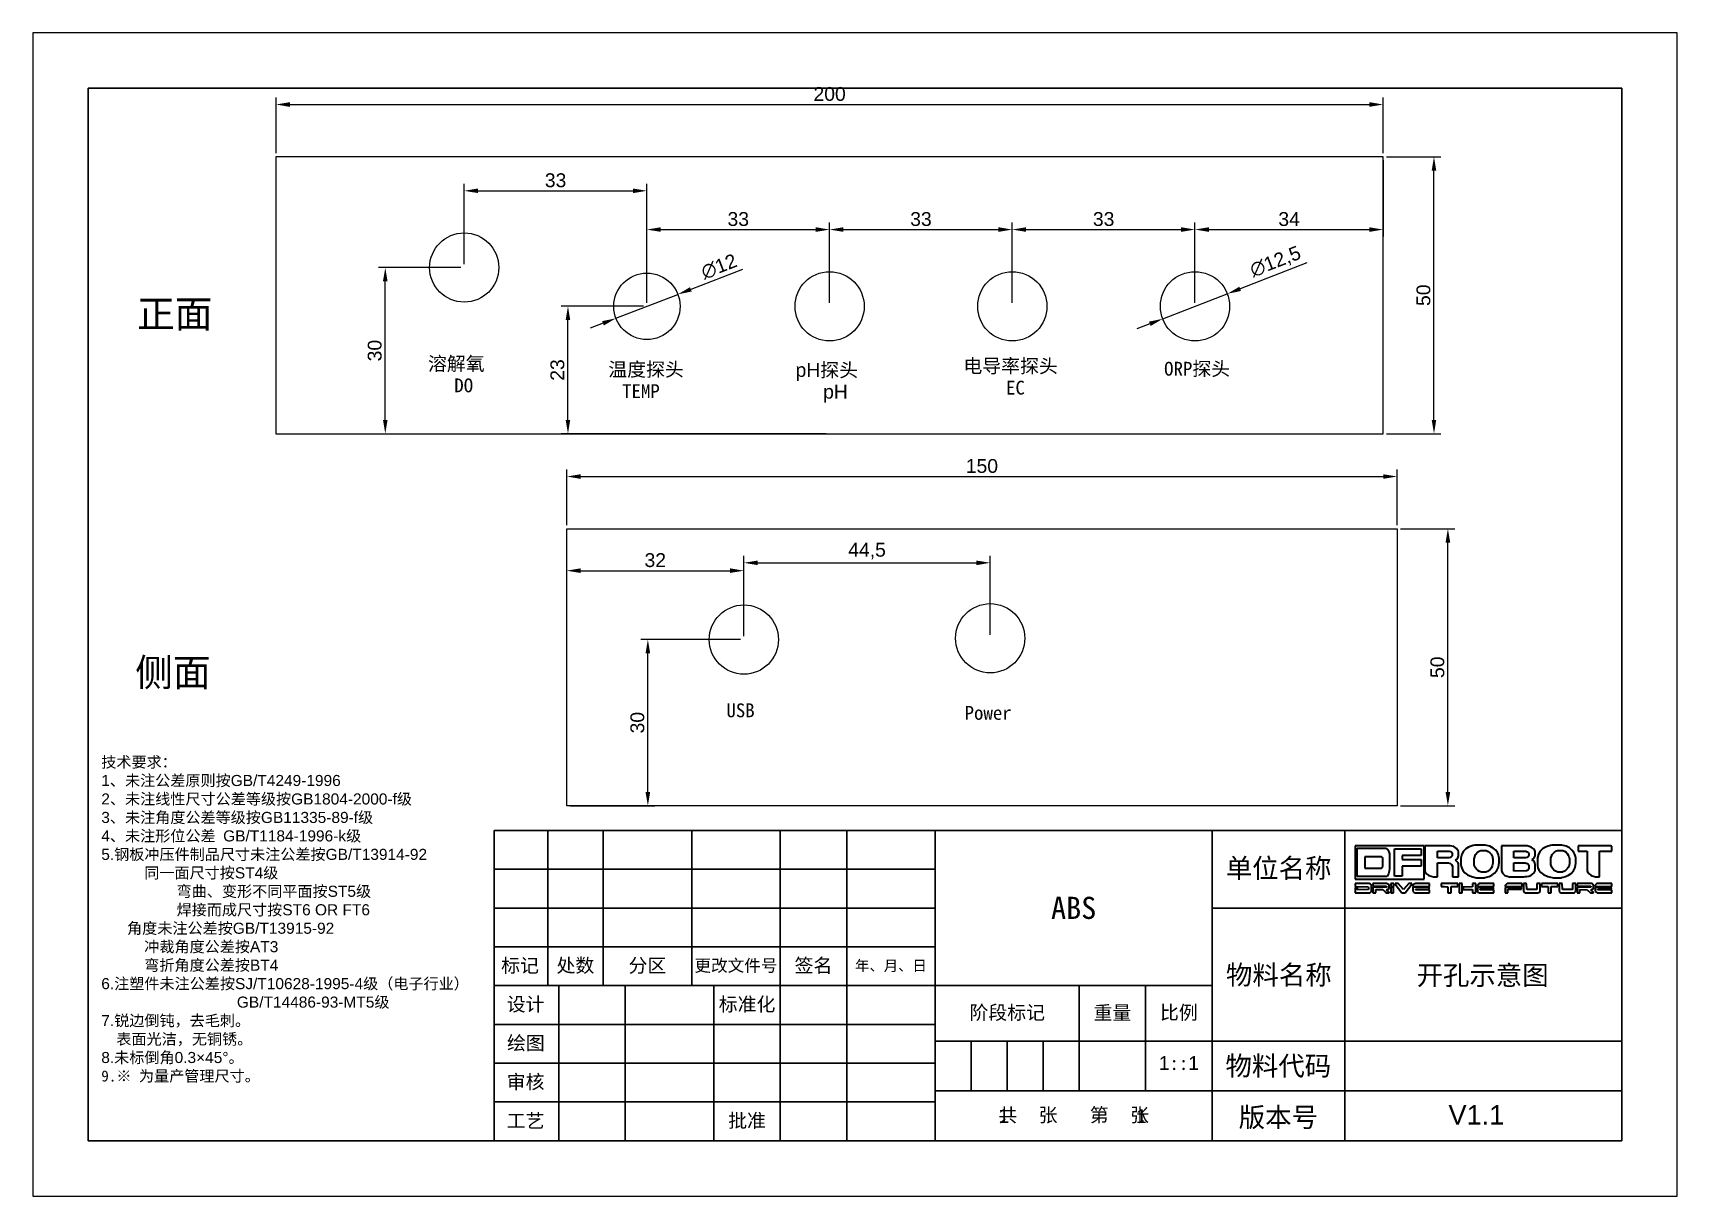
# Model space of a CAD drawing. Header units: millimetres. Extents: x 2013 to 2617, y 1058 to 1268.
# Drawn here: x 2320 to 2617, y 1057.9 to 1267.9 of the extents above; entities that cross this region are included whole.
import ezdxf

# ---------------------------------------------------------------- set-up
doc = ezdxf.new("R2010")
doc.units = ezdxf.units.MM
doc.layers.add('图层 1', color=7, linetype='Continuous')
doc.layers.add('标注层', color=7, linetype='Continuous', lineweight=18)
doc.styles.get("Standard").update_dxf_attribs({"font": 'Arial.ttf'})
doc.dimstyles.new('ISO-25', dxfattribs={"dimtxt": 2.5, "dimasz": 2.5, "dimexe": 1.25, "dimexo": 0.625, "dimtad": 1, "dimtxsty": 'Standard', "dimcen": 2.5, "dimadec": 0, "dimazin": 0, "dimtfac": 1, "dimtmove": 0, "dimatfit": 3, "dimfxl": 1, "dimarcsym": 0})

# ---------------------------------------------------------------- blocks, each defined once
blk = doc.blocks.new('*D18')
at = {"color": 0, "lineweight": -2, "transparency": 16777216}
for p, q in [((2563.93, 1244.9), (2563.93, 1231.13)), ((2529.93, 1219.15), (2529.93, 1233.63)), ((2532.43, 1232.38), (2561.43, 1232.38))]:
    blk.add_line(p, q, dxfattribs=at)
at = {"color": 0, "transparency": 16777216}
for points in [[(2532.43, 1232.8), (2532.43, 1231.97), (2529.93, 1232.38)], [(2561.43, 1232.8), (2561.43, 1231.97), (2563.93, 1232.38)]]:
    blk.add_solid(points, dxfattribs=at)
at = {"layer": 'Defpoints', "color": 0, "transparency": 16777216}
for p in [(2563.93, 1245.53), (2563.93, 1232.38), (2529.93, 1218.53)]:
    blk.add_point(p, dxfattribs=at)
at = {"color": 0, "transparency": 16777216, "insert": (2546.93, 1234.27), "char_height": 2.5, "attachment_point": 5}
blk.add_mtext('34', dxfattribs=at)
blk = doc.blocks.new('*D19')
at = {"color": 0, "lineweight": -2, "transparency": 16777216}
for p, q in [((2496.93, 1219.15), (2496.93, 1233.63)), ((2529.93, 1219.15), (2529.93, 1233.63)), ((2499.43, 1232.38), (2527.43, 1232.38))]:
    blk.add_line(p, q, dxfattribs=at)
at = {"color": 0, "transparency": 16777216}
for points in [[(2499.43, 1232.8), (2499.43, 1231.97), (2496.93, 1232.38)], [(2527.43, 1232.8), (2527.43, 1231.97), (2529.93, 1232.38)]]:
    blk.add_solid(points, dxfattribs=at)
at = {"layer": 'Defpoints', "color": 0, "transparency": 16777216}
for p in [(2529.93, 1232.38), (2496.93, 1218.53), (2529.93, 1218.53)]:
    blk.add_point(p, dxfattribs=at)
at = {"color": 0, "transparency": 16777216, "insert": (2513.43, 1234.27), "char_height": 2.5, "attachment_point": 5}
blk.add_mtext('33', dxfattribs=at)
blk = doc.blocks.new('*D20')
at = {"color": 0, "lineweight": -2, "transparency": 16777216}
for p, q in [((2463.93, 1219.15), (2463.93, 1233.63)), ((2496.93, 1219.15), (2496.93, 1233.63)), ((2466.43, 1232.38), (2494.43, 1232.38))]:
    blk.add_line(p, q, dxfattribs=at)
at = {"color": 0, "transparency": 16777216}
for points in [[(2466.43, 1232.8), (2466.43, 1231.97), (2463.93, 1232.38)], [(2494.43, 1232.8), (2494.43, 1231.97), (2496.93, 1232.38)]]:
    blk.add_solid(points, dxfattribs=at)
at = {"layer": 'Defpoints', "color": 0, "transparency": 16777216}
for p in [(2496.93, 1232.38), (2463.93, 1218.53), (2496.93, 1218.53)]:
    blk.add_point(p, dxfattribs=at)
at = {"color": 0, "transparency": 16777216, "insert": (2480.43, 1234.27), "char_height": 2.5, "attachment_point": 5}
blk.add_mtext('33', dxfattribs=at)
blk = doc.blocks.new('*D21')
at = {"color": 0, "lineweight": -2, "transparency": 16777216}
for p, q in [((2430.93, 1219.15), (2430.93, 1233.63)), ((2463.93, 1219.15), (2463.93, 1233.63)), ((2433.43, 1232.38), (2461.43, 1232.38))]:
    blk.add_line(p, q, dxfattribs=at)
at = {"color": 0, "transparency": 16777216}
for points in [[(2433.43, 1232.8), (2433.43, 1231.97), (2430.93, 1232.38)], [(2461.43, 1232.8), (2461.43, 1231.97), (2463.93, 1232.38)]]:
    blk.add_solid(points, dxfattribs=at)
at = {"layer": 'Defpoints', "color": 0, "transparency": 16777216}
for p in [(2463.93, 1232.38), (2430.93, 1218.53), (2463.93, 1218.53)]:
    blk.add_point(p, dxfattribs=at)
at = {"color": 0, "transparency": 16777216, "insert": (2447.43, 1234.27), "char_height": 2.5, "attachment_point": 5}
blk.add_mtext('33', dxfattribs=at)
blk = doc.blocks.new('*D22')
at = {"color": 0, "lineweight": -2, "transparency": 16777216}
for p, q in [((2397.93, 1226.15), (2397.93, 1240.63)), ((2400.43, 1239.38), (2428.43, 1239.38)), ((2430.93, 1219.15), (2430.93, 1240.63))]:
    blk.add_line(p, q, dxfattribs=at)
at = {"color": 0, "transparency": 16777216}
for points in [[(2400.43, 1239.8), (2400.43, 1238.97), (2397.93, 1239.38)], [(2428.43, 1239.8), (2428.43, 1238.97), (2430.93, 1239.38)]]:
    blk.add_solid(points, dxfattribs=at)
at = {"layer": 'Defpoints', "color": 0, "transparency": 16777216}
for p in [(2430.93, 1239.38), (2397.93, 1225.53), (2430.93, 1218.53)]:
    blk.add_point(p, dxfattribs=at)
at = {"color": 0, "transparency": 16777216, "insert": (2414.43, 1241.27), "char_height": 2.5, "attachment_point": 5}
blk.add_mtext('33', dxfattribs=at)
blk = doc.blocks.new('*D23')
at = {"color": 0, "lineweight": -2, "transparency": 16777216}
for p, q in [((2363.93, 1246.15), (2363.93, 1256.21)), ((2366.43, 1254.96), (2561.43, 1254.96)), ((2563.93, 1246.15), (2563.93, 1256.21))]:
    blk.add_line(p, q, dxfattribs=at)
at = {"color": 0, "transparency": 16777216}
for points in [[(2366.43, 1255.38), (2366.43, 1254.54), (2363.93, 1254.96)], [(2561.43, 1255.38), (2561.43, 1254.54), (2563.93, 1254.96)]]:
    blk.add_solid(points, dxfattribs=at)
at = {"layer": 'Defpoints', "color": 0, "transparency": 16777216}
for p in [(2563.93, 1254.96), (2363.93, 1245.53), (2563.93, 1245.53)]:
    blk.add_point(p, dxfattribs=at)
at = {"color": 0, "transparency": 16777216, "insert": (2463.93, 1256.85), "char_height": 2.5, "attachment_point": 5}
blk.add_mtext('200', dxfattribs=at)
blk = doc.blocks.new('*D24')
at = {"color": 0, "lineweight": -2, "transparency": 16777216}
for p, q in [((2564.55, 1245.53), (2574.35, 1245.53)), ((2573.1, 1198.03), (2573.1, 1243.03)), ((2564.55, 1195.53), (2574.35, 1195.53))]:
    blk.add_line(p, q, dxfattribs=at)
at = {"color": 0, "transparency": 16777216}
for points in [[(2572.68, 1243.03), (2573.51, 1243.03), (2573.1, 1245.53)], [(2572.68, 1198.03), (2573.51, 1198.03), (2573.1, 1195.53)]]:
    blk.add_solid(points, dxfattribs=at)
at = {"layer": 'Defpoints', "color": 0, "transparency": 16777216}
for p in [(2563.93, 1245.53), (2573.1, 1245.53), (2563.93, 1195.53)]:
    blk.add_point(p, dxfattribs=at)
at = {"color": 0, "transparency": 16777216, "insert": (2571.2, 1220.53), "char_height": 2.5, "attachment_point": 5, "rotation": 90}
blk.add_mtext('50', dxfattribs=at)
blk = doc.blocks.new('*D25')
at = {"color": 0, "lineweight": -2, "transparency": 16777216}
for p, q in [((2397.3, 1225.53), (2382.42, 1225.53)), ((2383.67, 1198.03), (2383.67, 1223.03)), ((2364.55, 1195.53), (2384.92, 1195.53))]:
    blk.add_line(p, q, dxfattribs=at)
at = {"color": 0, "transparency": 16777216}
for points in [[(2383.25, 1223.03), (2384.08, 1223.03), (2383.67, 1225.53)], [(2383.25, 1198.03), (2384.08, 1198.03), (2383.67, 1195.53)]]:
    blk.add_solid(points, dxfattribs=at)
at = {"layer": 'Defpoints', "color": 0, "transparency": 16777216}
for p in [(2383.67, 1225.53), (2397.93, 1225.53), (2363.93, 1195.53)]:
    blk.add_point(p, dxfattribs=at)
at = {"color": 0, "transparency": 16777216, "insert": (2381.77, 1210.53), "char_height": 2.5, "attachment_point": 5, "rotation": 90}
blk.add_mtext('30', dxfattribs=at)
blk = doc.blocks.new('*D26')
at = {"color": 0, "lineweight": -2, "transparency": 16777216}
for p, q in [((2430.3, 1218.53), (2415.42, 1218.53)), ((2416.67, 1198.03), (2416.67, 1216.03)), ((2463.3, 1195.53), (2415.42, 1195.53))]:
    blk.add_line(p, q, dxfattribs=at)
at = {"color": 0, "transparency": 16777216}
for points in [[(2416.25, 1216.03), (2417.08, 1216.03), (2416.67, 1218.53)], [(2416.25, 1198.03), (2417.08, 1198.03), (2416.67, 1195.53)]]:
    blk.add_solid(points, dxfattribs=at)
at = {"layer": 'Defpoints', "color": 0, "transparency": 16777216}
for p in [(2416.67, 1218.53), (2430.93, 1218.53), (2463.93, 1195.53)]:
    blk.add_point(p, dxfattribs=at)
at = {"color": 0, "transparency": 16777216, "insert": (2414.77, 1207.03), "char_height": 2.5, "attachment_point": 5, "rotation": 90}
blk.add_mtext('23', dxfattribs=at)
blk = doc.blocks.new('*D27')
at = {"color": 0, "lineweight": -2, "transparency": 16777216}
for p, q in [((2550.14, 1226.35), (2538.09, 1221.68)), ((2524.1, 1216.27), (2535.76, 1220.78)), ((2521.77, 1215.37), (2519.44, 1214.47))]:
    blk.add_line(p, q, dxfattribs=at)
at = {"color": 0, "transparency": 16777216}
for points in [[(2537.94, 1222.07), (2538.24, 1221.3), (2535.76, 1220.78)], [(2521.62, 1215.76), (2521.92, 1214.98), (2524.1, 1216.27)]]:
    blk.add_solid(points, dxfattribs=at)
at = {"layer": 'Defpoints', "color": 0, "transparency": 16777216}
for p in [(2535.76, 1220.78), (2524.1, 1216.27)]:
    blk.add_point(p, dxfattribs=at)
at = {"color": 0, "transparency": 16777216, "insert": (2544.5, 1226.48), "char_height": 2.5, "attachment_point": 5, "rotation": 21.1438}
blk.add_mtext('∅12,5', dxfattribs=at)
blk = doc.blocks.new('*D28')
at = {"color": 0, "lineweight": -2, "transparency": 16777216}
for p, q in [((2448.18, 1225.2), (2438.86, 1221.59)), ((2425.33, 1216.36), (2436.53, 1220.69)), ((2423, 1215.46), (2420.67, 1214.56))]:
    blk.add_line(p, q, dxfattribs=at)
at = {"color": 0, "transparency": 16777216}
for points in [[(2438.71, 1221.98), (2439.01, 1221.2), (2436.53, 1220.69)], [(2422.85, 1215.85), (2423.15, 1215.07), (2425.33, 1216.36)]]:
    blk.add_solid(points, dxfattribs=at)
at = {"layer": 'Defpoints', "color": 0, "transparency": 16777216}
for p in [(2436.53, 1220.69), (2425.33, 1216.36)]:
    blk.add_point(p, dxfattribs=at)
at = {"color": 0, "transparency": 16777216, "insert": (2443.96, 1225.7), "char_height": 2.5, "attachment_point": 5, "rotation": 21.1438}
blk.add_mtext('∅12', dxfattribs=at)
blk = doc.blocks.new('*D36')
at = {"color": 0, "lineweight": -2, "transparency": 16777216}
for p, q in [((2567.07, 1178.36), (2576.86, 1178.36)), ((2575.61, 1130.86), (2575.61, 1175.86)), ((2567.07, 1128.36), (2576.86, 1128.36))]:
    blk.add_line(p, q, dxfattribs=at)
at = {"color": 0, "transparency": 16777216}
for points in [[(2575.19, 1175.86), (2576.03, 1175.86), (2575.61, 1178.36)], [(2575.19, 1130.86), (2576.03, 1130.86), (2575.61, 1128.36)]]:
    blk.add_solid(points, dxfattribs=at)
at = {"layer": 'Defpoints', "color": 0, "transparency": 16777216}
for p in [(2566.44, 1178.36), (2575.61, 1178.36), (2566.44, 1128.36)]:
    blk.add_point(p, dxfattribs=at)
at = {"color": 0, "transparency": 16777216, "insert": (2573.72, 1153.36), "char_height": 2.5, "attachment_point": 5, "rotation": 90}
blk.add_mtext('50', dxfattribs=at)
blk = doc.blocks.new('*D39')
at = {"color": 0, "lineweight": -2, "transparency": 16777216}
for p, q in [((2416.44, 1178.99), (2416.44, 1189.05)), ((2566.44, 1178.99), (2566.44, 1189.05)), ((2418.94, 1187.8), (2563.94, 1187.8))]:
    blk.add_line(p, q, dxfattribs=at)
at = {"color": 0, "transparency": 16777216}
for points in [[(2418.94, 1188.21), (2418.94, 1187.38), (2416.44, 1187.8)], [(2563.94, 1188.21), (2563.94, 1187.38), (2566.44, 1187.8)]]:
    blk.add_solid(points, dxfattribs=at)
at = {"layer": 'Defpoints', "color": 0, "transparency": 16777216}
for p in [(2566.44, 1187.8), (2416.44, 1178.36), (2566.44, 1178.36)]:
    blk.add_point(p, dxfattribs=at)
at = {"color": 0, "transparency": 16777216, "insert": (2491.44, 1189.69), "char_height": 2.5, "attachment_point": 5}
blk.add_mtext('150', dxfattribs=at)
blk = doc.blocks.new('*D48')
at = {"color": 0, "lineweight": -2, "transparency": 16777216}
for p, q in [((2416.44, 1128.99), (2416.44, 1172.05)), ((2418.94, 1170.8), (2445.94, 1170.8)), ((2448.44, 1158.99), (2448.44, 1172.05))]:
    blk.add_line(p, q, dxfattribs=at)
at = {"color": 0, "transparency": 16777216}
for points in [[(2418.94, 1171.22), (2418.94, 1170.39), (2416.44, 1170.8)], [(2445.94, 1171.22), (2445.94, 1170.39), (2448.44, 1170.8)]]:
    blk.add_solid(points, dxfattribs=at)
at = {"layer": 'Defpoints', "color": 0, "transparency": 16777216}
for p in [(2448.44, 1170.8), (2448.44, 1158.36), (2416.44, 1128.36)]:
    blk.add_point(p, dxfattribs=at)
at = {"color": 0, "transparency": 16777216, "insert": (2432.44, 1172.69), "char_height": 2.5, "attachment_point": 5}
blk.add_mtext('32', dxfattribs=at)
blk = doc.blocks.new('*D55')
at = {"color": 0, "lineweight": -2, "transparency": 16777216}
for p, q in [((2447.82, 1158.36), (2429.85, 1158.36)), ((2431.1, 1130.86), (2431.1, 1155.86)), ((2417.07, 1128.36), (2432.35, 1128.36))]:
    blk.add_line(p, q, dxfattribs=at)
at = {"color": 0, "transparency": 16777216}
for points in [[(2430.68, 1155.86), (2431.52, 1155.86), (2431.1, 1158.36)], [(2430.68, 1130.86), (2431.52, 1130.86), (2431.1, 1128.36)]]:
    blk.add_solid(points, dxfattribs=at)
at = {"layer": 'Defpoints', "color": 0, "transparency": 16777216}
for p in [(2431.1, 1158.36), (2448.44, 1158.36), (2416.44, 1128.36)]:
    blk.add_point(p, dxfattribs=at)
at = {"color": 0, "transparency": 16777216, "insert": (2429.21, 1143.36), "char_height": 2.5, "attachment_point": 5, "rotation": 90}
blk.add_mtext('30', dxfattribs=at)
blk = doc.blocks.new('*D58')
at = {"color": 0, "lineweight": -2, "transparency": 16777216}
for p, q in [((2448.44, 1158.99), (2448.44, 1173.47)), ((2492.94, 1159.22), (2492.94, 1173.47)), ((2450.94, 1172.22), (2490.44, 1172.22))]:
    blk.add_line(p, q, dxfattribs=at)
at = {"color": 0, "transparency": 16777216}
for points in [[(2450.94, 1172.63), (2450.94, 1171.8), (2448.44, 1172.22)], [(2490.44, 1172.63), (2490.44, 1171.8), (2492.94, 1172.22)]]:
    blk.add_solid(points, dxfattribs=at)
at = {"layer": 'Defpoints', "color": 0, "transparency": 16777216}
for p in [(2492.94, 1172.22), (2448.44, 1158.36), (2492.94, 1158.6)]:
    blk.add_point(p, dxfattribs=at)
at = {"color": 0, "transparency": 16777216, "insert": (2470.69, 1174.35), "char_height": 2.5, "attachment_point": 5}
blk.add_mtext('44,5', dxfattribs=at)

msp = doc.modelspace()

# ---------------------------------------------------------------- linework, layer by layer
at = {"lineweight": 30}
for p, q in [((2413.015, 1095.889), (2413.015, 1123.889)), ((2423.015, 1095.889), (2423.015, 1123.889)), ((2439.015, 1095.889), (2439.015, 1123.889)), ((2455.015, 1123.889), (2455.015, 1067.889)), ((2467.015, 1123.889), (2467.015, 1067.889)), ((2483.015, 1123.889), (2483.015, 1067.889)), ((2533.015, 1123.889), (2533.015, 1067.889)), ((2557.015, 1123.889), (2557.015, 1067.889)), ((2403.328, 1116.889), (2483.015, 1116.889)), ((2403.328, 1109.889), (2483.015, 1109.889)), ((2533.015, 1109.889), (2607.015, 1109.889)), ((2403.328, 1102.889), (2483.015, 1102.889)), ((2403.328, 1095.889), (2533.015, 1095.889)), ((2415.015, 1067.889), (2415.015, 1095.889)), ((2427.015, 1067.889), (2427.015, 1095.889)), ((2443.015, 1067.889), (2443.015, 1095.889)), ((2509.015, 1095.889), (2509.015, 1076.889)), ((2521.015, 1095.889), (2521.015, 1076.889)), ((2403.328, 1088.889), (2483.015, 1088.889)), ((2483.015, 1085.889), (2533.015, 1085.889)), ((2489.515, 1085.889), (2489.515, 1076.889)), ((2496.015, 1085.889), (2496.015, 1076.889)), ((2502.515, 1085.889), (2502.515, 1076.889)), ((2533.015, 1085.889), (2607.015, 1085.889)), ((2403.328, 1081.889), (2483.015, 1081.889)), ((2483.015, 1076.889), (2533.015, 1076.889)), ((2533.015, 1076.889), (2607.015, 1076.889)), ((2403.328, 1074.889), (2483.015, 1074.889))]:
    msp.add_line(p, q, dxfattribs=at)
for points in [[(2320.015, 1057.889), (2617.015, 1057.889), (2617.015, 1267.889), (2320.015, 1267.889)], [(2363.929, 1195.528), (2563.929, 1195.528), (2563.929, 1245.528), (2363.929, 1245.528)], [(2416.443, 1178.363), (2566.443, 1178.363), (2566.443, 1128.363), (2416.443, 1128.363)]]:
    msp.add_lwpolyline(points, close=True)
for points in [[(2330.015, 1067.889), (2607.015, 1067.889), (2607.015, 1257.889), (2330.015, 1257.889)], [(2607.015, 1123.889), (2403.328, 1123.889), (2403.328, 1067.889), (2607.015, 1067.889)]]:
    msp.add_lwpolyline(points, close=True, dxfattribs=at)
for centre, radius in [((2397.929, 1225.528), 6.25), ((2430.929, 1218.528), 6), ((2463.929, 1218.528), 6.25), ((2496.929, 1218.528), 6.25), ((2529.929, 1218.528), 6.25), ((2448.443, 1158.363), 6.25), ((2492.939, 1158.598), 6.25)]:
    msp.add_circle(centre, radius)
at = {"layer": '图层 1', "color": 30, "lineweight": 35}
for p, q in [((2558.835, 1121.142), (2558.835, 1115.13)), ((2571.324, 1121.142), (2558.835, 1121.142)), ((2565.99, 1115.67), (2565.99, 1120.591)), ((2565.99, 1120.591), (2570.794, 1120.591)), ((2570.794, 1120.591), (2570.794, 1119.406)), ((2571.324, 1115.13), (2571.324, 1121.142)), ((2570.794, 1117.469), (2567.334, 1117.469)), ((2567.334, 1117.469), (2567.334, 1115.67)), ((2570.794, 1119.406), (2567.344, 1119.395)), ((2567.344, 1119.395), (2567.344, 1118.676)), ((2567.344, 1118.676), (2570.794, 1118.676)), ((2570.794, 1118.676), (2570.794, 1117.469)), ((2558.835, 1115.13), (2571.324, 1115.13)), ((2567.334, 1115.67), (2565.99, 1115.67))]:
    msp.add_line(p, q, dxfattribs=at)
at = {"layer": '图层 1', "color": 140, "lineweight": 35}
for p, q in [((2565.324, 1114.307), (2565.324, 1113.795)), ((2565.84, 1114.307), (2565.324, 1114.307)), ((2565.324, 1113.795), (2565.84, 1113.795)), ((2565.84, 1113.795), (2565.84, 1114.307)), ((2566.09, 1114.307), (2566.09, 1114.18)), ((2566.618, 1114.307), (2566.09, 1114.307)), ((2566.09, 1114.18), (2567.285, 1112.636)), ((2567.578, 1113.212), (2566.618, 1114.307)), ((2568.535, 1114.307), (2567.578, 1113.212)), ((2567.88, 1112.636), (2569.067, 1114.184)), ((2569.067, 1114.307), (2568.535, 1114.307)), ((2569.067, 1114.184), (2569.067, 1114.307)), ((2577.675, 1114.307), (2577.675, 1112.636)), ((2578.199, 1114.307), (2577.675, 1114.307)), ((2578.199, 1112.636), (2578.199, 1114.307)), ((2580.644, 1114.307), (2580.056, 1114.307)), ((2580.056, 1114.307), (2580.056, 1113.696)), ((2580.644, 1112.636), (2580.644, 1114.307)), ((2592.514, 1114.323), (2592.514, 1113.795)), ((2595.479, 1114.323), (2592.514, 1114.323)), ((2592.514, 1113.795), (2593.717, 1113.795)), ((2593.717, 1113.795), (2593.717, 1112.636)), ((2594.244, 1112.636), (2594.244, 1113.795)), ((2594.244, 1113.795), (2595.479, 1113.795)), ((2595.479, 1113.795), (2595.479, 1114.323)), ((2565.324, 1113.633), (2565.324, 1112.636)), ((2565.785, 1113.633), (2565.324, 1113.633)), ((2565.324, 1112.636), (2565.785, 1112.636)), ((2565.785, 1112.636), (2565.785, 1113.633)), ((2567.285, 1112.636), (2567.88, 1112.636)), ((2577.675, 1112.636), (2578.199, 1112.636)), ((2580.056, 1113.696), (2578.342, 1113.688)), ((2578.342, 1113.688), (2578.342, 1113.212)), ((2578.342, 1113.212), (2580.056, 1113.212)), ((2580.056, 1113.212), (2580.056, 1112.636)), ((2580.056, 1112.636), (2580.644, 1112.636)), ((2585.982, 1113.625), (2585.982, 1112.656)), ((2588.903, 1113.625), (2585.982, 1113.625)), ((2585.982, 1112.656), (2586.45, 1112.656)), ((2586.45, 1113.319), (2588.903, 1113.323)), ((2586.45, 1112.656), (2586.45, 1113.319)), ((2588.903, 1113.323), (2588.903, 1113.625)), ((2593.717, 1112.636), (2594.244, 1112.636))]:
    msp.add_line(p, q, dxfattribs=at)
at = {"layer": '图层 1', "color": 30, "lineweight": 35}
for points in [[(2559.2, 1115.585), (2559.2, 1115.585), (2559.2, 1120.697), (2559.2, 1120.697)], [(2559.2, 1120.697), (2559.2, 1120.697), (2564.392, 1120.697), (2564.392, 1120.697)], [(2564.392, 1120.697), (2564.979, 1120.459), (2565.082, 1119.506), (2565.082, 1119.506)], [(2576.023, 1121.142), (2576.023, 1121.142), (2571.472, 1121.142), (2571.472, 1121.142)], [(2571.472, 1121.142), (2571.472, 1121.142), (2571.472, 1116.559), (2571.472, 1116.559)], [(2573.715, 1118.972), (2573.715, 1118.972), (2573.715, 1120.168), (2573.715, 1120.168)], [(2573.715, 1120.168), (2573.715, 1120.168), (2575.811, 1120.168), (2575.811, 1120.168)], [(2575.811, 1120.168), (2576.245, 1120.136), (2576.372, 1119.84), (2576.372, 1119.84)], [(2577.515, 1120.115), (2577.515, 1120.115), (2577.102, 1121.131), (2576.023, 1121.142)], [(2576.372, 1119.84), (2576.372, 1119.84), (2576.372, 1119.332), (2576.372, 1119.332)], [(2577.515, 1119.3), (2577.515, 1119.3), (2577.515, 1120.115), (2577.515, 1120.115)], [(2580.595, 1121.269), (2580.595, 1121.269), (2578.108, 1121.015), (2577.959, 1118.898)], [(2580.33, 1118.803), (2580.563, 1120.104), (2581.547, 1120.253), (2581.547, 1120.253)], [(2582.32, 1121.269), (2582.32, 1121.269), (2580.595, 1121.269), (2580.595, 1121.269)], [(2581.547, 1120.253), (2581.547, 1120.253), (2582.5, 1120.253), (2582.5, 1120.253)], [(2584.871, 1118.834), (2584.871, 1118.834), (2584.902, 1120.877), (2582.32, 1121.269)], [(2582.5, 1120.253), (2583.706, 1119.882), (2583.717, 1118.739), (2583.717, 1118.739)], [(2589.908, 1121.142), (2589.908, 1121.142), (2585.315, 1121.142), (2585.315, 1121.142)], [(2585.315, 1121.142), (2585.315, 1121.142), (2585.315, 1116.665), (2585.315, 1116.665)], [(2587.516, 1120.157), (2587.516, 1120.157), (2589.675, 1120.157), (2589.675, 1120.157)], [(2587.516, 1118.961), (2587.516, 1118.961), (2587.516, 1120.157), (2587.516, 1120.157)], [(2589.675, 1120.157), (2590.141, 1120.083), (2590.215, 1119.766), (2590.215, 1119.766)], [(2591.347, 1120.126), (2591.347, 1120.126), (2591.157, 1120.94), (2589.908, 1121.142)], [(2590.215, 1119.766), (2590.215, 1119.766), (2590.215, 1119.448), (2590.215, 1119.448)], [(2591.347, 1119.332), (2591.347, 1119.332), (2591.347, 1120.126), (2591.347, 1120.126)], [(2594.522, 1121.269), (2594.522, 1121.269), (2591.951, 1120.993), (2591.792, 1118.94)], [(2594.205, 1118.887), (2594.342, 1120.02), (2595.401, 1120.253), (2595.401, 1120.253)], [(2596.216, 1121.269), (2596.216, 1121.269), (2594.522, 1121.269), (2594.522, 1121.269)], [(2595.401, 1120.253), (2595.401, 1120.253), (2596.374, 1120.253), (2596.374, 1120.253)], [(2598.714, 1118.898), (2598.714, 1118.898), (2598.533, 1120.898), (2596.216, 1121.269)], [(2596.374, 1120.253), (2597.306, 1120.126), (2597.56, 1118.76), (2597.56, 1118.76)], [(2599.137, 1121.12), (2599.137, 1121.12), (2599.137, 1120.168), (2599.137, 1120.168)], [(2605.127, 1121.12), (2605.127, 1121.12), (2599.137, 1121.12), (2599.137, 1121.12)], [(2599.137, 1120.168), (2599.137, 1120.168), (2600.788, 1120.168), (2600.788, 1120.168)], [(2600.788, 1120.168), (2600.788, 1120.168), (2600.788, 1116.601), (2600.788, 1116.601)], [(2602.978, 1115.554), (2602.978, 1115.554), (2602.978, 1120.189), (2602.978, 1120.189)], [(2602.978, 1120.189), (2602.978, 1120.189), (2605.196, 1120.189), (2605.196, 1120.189)], [(2605.196, 1121.07), (2605.196, 1121.07), (2605.182, 1121.107), (2605.127, 1121.12)], [(2605.196, 1120.189), (2605.196, 1120.189), (2605.196, 1121.07), (2605.196, 1121.07)], [(2563.619, 1119.152), (2563.619, 1119.152), (2560.613, 1119.152), (2560.613, 1119.152)], [(2560.613, 1119.152), (2560.613, 1119.152), (2560.613, 1117.099), (2560.613, 1117.099)], [(2560.613, 1117.099), (2560.613, 1117.099), (2563.524, 1117.099), (2563.524, 1117.099)], [(2563.524, 1117.099), (2563.524, 1117.099), (2563.799, 1117.162), (2563.852, 1117.501)], [(2563.852, 1118.686), (2563.852, 1118.686), (2563.905, 1119.057), (2563.619, 1119.152)], [(2563.852, 1117.501), (2563.852, 1117.501), (2563.852, 1118.686), (2563.852, 1118.686)], [(2565.079, 1117.014), (2565.116, 1116.411), (2564.661, 1115.585), (2564.661, 1115.585)], [(2565.082, 1119.506), (2565.082, 1119.506), (2565.079, 1117.014), (2565.079, 1117.014)], [(2575.726, 1118.972), (2575.726, 1118.972), (2573.715, 1118.972), (2573.715, 1118.972)], [(2573.715, 1115.554), (2573.715, 1115.554), (2573.715, 1118.051), (2573.715, 1118.051)], [(2573.715, 1118.051), (2573.715, 1118.051), (2575.758, 1118.051), (2575.758, 1118.051)], [(2576.372, 1119.332), (2576.255, 1119.004), (2575.726, 1118.972), (2575.726, 1118.972)], [(2575.758, 1118.051), (2575.758, 1118.051), (2576.34, 1117.924), (2576.414, 1117.427)], [(2576.414, 1117.427), (2576.414, 1117.427), (2576.414, 1115.554), (2576.414, 1115.554)], [(2576.975, 1118.559), (2576.975, 1118.559), (2577.388, 1118.739), (2577.515, 1119.3)], [(2577.515, 1117.85), (2577.515, 1117.85), (2577.515, 1118.094), (2576.975, 1118.559)], [(2577.515, 1115.554), (2577.515, 1115.554), (2577.515, 1117.85), (2577.515, 1117.85)], [(2577.959, 1118.898), (2577.959, 1118.898), (2577.959, 1117.765), (2577.959, 1117.765)], [(2577.959, 1117.765), (2577.959, 1117.765), (2577.97, 1115.691), (2580.796, 1115.374)], [(2580.33, 1117.85), (2580.33, 1117.85), (2580.33, 1118.803), (2580.33, 1118.803)], [(2581.695, 1116.39), (2580.542, 1116.464), (2580.33, 1117.85), (2580.33, 1117.85)], [(2582.182, 1115.374), (2582.182, 1115.374), (2584.913, 1115.638), (2584.87, 1118.136)], [(2583.717, 1117.988), (2583.611, 1116.559), (2582.394, 1116.39), (2582.394, 1116.39)], [(2583.717, 1118.739), (2583.717, 1118.739), (2583.717, 1117.988), (2583.717, 1117.988)], [(2584.87, 1118.136), (2584.87, 1118.136), (2584.871, 1118.834), (2584.871, 1118.834)], [(2589.538, 1118.961), (2589.538, 1118.961), (2587.516, 1118.961), (2587.516, 1118.961)], [(2587.516, 1116.527), (2587.516, 1116.527), (2587.516, 1118.051), (2587.516, 1118.051)], [(2587.516, 1118.051), (2587.516, 1118.051), (2589.569, 1118.051), (2589.569, 1118.051)], [(2590.215, 1119.448), (2590.162, 1118.993), (2589.538, 1118.961), (2589.538, 1118.961)], [(2589.569, 1118.051), (2590.225, 1118.019), (2590.215, 1117.554), (2590.215, 1117.554)], [(2590.215, 1116.982), (2590.162, 1116.686), (2589.739, 1116.612), (2589.739, 1116.612)], [(2590.215, 1117.554), (2590.215, 1117.554), (2590.215, 1116.982), (2590.215, 1116.982)], [(2590.776, 1118.633), (2590.776, 1118.633), (2591.241, 1118.771), (2591.347, 1119.332)], [(2591.347, 1117.935), (2591.347, 1117.935), (2591.263, 1118.379), (2590.776, 1118.633)], [(2591.347, 1116.633), (2591.347, 1116.633), (2591.347, 1117.935), (2591.347, 1117.935)], [(2591.792, 1117.808), (2591.792, 1117.808), (2591.548, 1115.786), (2594.681, 1115.363)], [(2591.792, 1118.94), (2591.792, 1118.94), (2591.792, 1117.808), (2591.792, 1117.808)], [(2594.205, 1117.765), (2594.205, 1117.765), (2594.205, 1118.887), (2594.205, 1118.887)], [(2595.475, 1116.39), (2594.353, 1116.538), (2594.205, 1117.765), (2594.205, 1117.765)], [(2596.004, 1115.363), (2596.004, 1115.363), (2598.745, 1115.702), (2598.713, 1118.009)], [(2597.56, 1118.009), (2597.517, 1116.749), (2596.343, 1116.39), (2596.343, 1116.39)], [(2597.56, 1118.76), (2597.56, 1118.76), (2597.56, 1118.009), (2597.56, 1118.009)], [(2598.713, 1118.009), (2598.713, 1118.009), (2598.714, 1118.898), (2598.714, 1118.898)], [(2564.661, 1115.585), (2564.661, 1115.585), (2559.2, 1115.585), (2559.2, 1115.585)], [(2571.472, 1116.559), (2571.472, 1116.559), (2571.652, 1115.628), (2572.985, 1115.554)], [(2572.985, 1115.554), (2572.985, 1115.554), (2573.715, 1115.554), (2573.715, 1115.554)], [(2576.414, 1115.554), (2576.414, 1115.554), (2577.515, 1115.554), (2577.515, 1115.554)], [(2580.796, 1115.374), (2580.796, 1115.374), (2582.182, 1115.374), (2582.182, 1115.374)], [(2582.394, 1116.39), (2582.394, 1116.39), (2581.695, 1116.39), (2581.695, 1116.39)], [(2585.315, 1116.665), (2585.315, 1116.665), (2585.347, 1115.702), (2586.722, 1115.554)], [(2586.722, 1115.554), (2586.722, 1115.554), (2589.262, 1115.554), (2589.262, 1115.554)], [(2589.739, 1116.612), (2589.739, 1116.612), (2587.516, 1116.527), (2587.516, 1116.527)], [(2589.262, 1115.554), (2589.262, 1115.554), (2591.114, 1115.511), (2591.347, 1116.633)], [(2594.681, 1115.363), (2594.681, 1115.363), (2596.004, 1115.363), (2596.004, 1115.363)], [(2596.343, 1116.39), (2596.343, 1116.39), (2595.475, 1116.39), (2595.475, 1116.39)], [(2600.788, 1116.601), (2600.788, 1116.601), (2601.01, 1115.649), (2602.259, 1115.554)], [(2602.259, 1115.554), (2602.259, 1115.554), (2602.978, 1115.554), (2602.978, 1115.554)]]:
    msp.add_open_spline(points, degree=3, dxfattribs=at)
at = {"layer": '图层 1', "color": 140, "lineweight": 35}
for points in [[(2561.399, 1114.307), (2561.399, 1114.307), (2558.835, 1114.307), (2558.835, 1114.307)], [(2558.835, 1114.307), (2558.835, 1114.307), (2558.835, 1113.783), (2558.835, 1113.783)], [(2558.835, 1113.783), (2558.835, 1113.783), (2561.181, 1113.744), (2561.181, 1113.744)], [(2561.812, 1113.982), (2561.812, 1113.982), (2561.729, 1114.208), (2561.399, 1114.307)], [(2561.812, 1112.978), (2561.812, 1112.978), (2561.812, 1113.982), (2561.812, 1113.982)], [(2564.634, 1114.307), (2564.634, 1114.307), (2562.05, 1114.307), (2562.05, 1114.307)], [(2562.05, 1114.307), (2562.05, 1114.307), (2562.05, 1113.839), (2562.05, 1113.839)], [(2562.05, 1113.839), (2562.05, 1113.839), (2564.515, 1113.843), (2564.515, 1113.843)], [(2564.515, 1113.843), (2564.515, 1113.843), (2564.515, 1113.625), (2564.515, 1113.625)], [(2565.031, 1113.982), (2565.031, 1113.982), (2564.935, 1114.24), (2564.634, 1114.307)], [(2565.031, 1113.557), (2565.031, 1113.557), (2565.031, 1113.982), (2565.031, 1113.982)], [(2569.69, 1114.307), (2569.69, 1114.307), (2569.372, 1114.172), (2569.305, 1114.022)], [(2569.305, 1114.022), (2569.305, 1114.022), (2569.305, 1113.795), (2569.305, 1113.795)], [(2569.305, 1113.795), (2569.305, 1113.795), (2572.281, 1113.795), (2572.281, 1113.795)], [(2572.281, 1114.307), (2572.281, 1114.307), (2569.69, 1114.307), (2569.69, 1114.307)], [(2572.281, 1113.795), (2572.281, 1113.795), (2572.281, 1114.307), (2572.281, 1114.307)], [(2574.397, 1114.307), (2574.397, 1114.307), (2574.397, 1113.795), (2574.397, 1113.795)], [(2577.425, 1114.307), (2577.425, 1114.307), (2574.397, 1114.307), (2574.397, 1114.307)], [(2574.397, 1113.795), (2574.397, 1113.795), (2575.564, 1113.748), (2575.599, 1113.74)], [(2576.179, 1113.787), (2576.179, 1113.787), (2577.425, 1113.791), (2577.425, 1113.791)], [(2576.179, 1112.636), (2576.179, 1112.636), (2576.179, 1113.787), (2576.179, 1113.787)], [(2577.425, 1113.791), (2577.425, 1113.791), (2577.425, 1114.307), (2577.425, 1114.307)], [(2581.318, 1114.307), (2581.318, 1114.307), (2581.132, 1114.291), (2580.929, 1114.069)], [(2580.929, 1114.069), (2580.929, 1114.069), (2580.929, 1113.791), (2580.929, 1113.791)], [(2580.929, 1113.791), (2580.929, 1113.791), (2583.914, 1113.791), (2583.914, 1113.791)], [(2583.914, 1114.323), (2583.914, 1114.323), (2581.318, 1114.307), (2581.318, 1114.307)], [(2583.914, 1113.791), (2583.914, 1113.791), (2583.914, 1114.323), (2583.914, 1114.323)], [(2586.378, 1114.323), (2586.378, 1114.323), (2586.14, 1114.228), (2585.982, 1114.026)], [(2585.982, 1114.026), (2585.982, 1114.026), (2585.982, 1113.791), (2585.982, 1113.791)], [(2585.982, 1113.791), (2585.982, 1113.791), (2588.942, 1113.791), (2588.942, 1113.791)], [(2588.954, 1114.323), (2588.954, 1114.323), (2586.378, 1114.323), (2586.378, 1114.323)], [(2588.942, 1113.791), (2588.942, 1113.791), (2588.982, 1113.787), (2589.01, 1113.839)], [(2589.01, 1114.26), (2589.01, 1114.26), (2589.018, 1114.319), (2588.954, 1114.323)], [(2589.01, 1113.839), (2589.01, 1113.839), (2589.01, 1114.26), (2589.01, 1114.26)], [(2589.248, 1114.323), (2589.248, 1114.323), (2589.248, 1112.926), (2589.248, 1112.926)], [(2589.768, 1114.323), (2589.768, 1114.323), (2589.248, 1114.323), (2589.248, 1114.323)], [(2589.835, 1114.256), (2589.835, 1114.256), (2589.815, 1114.303), (2589.768, 1114.323)], [(2589.859, 1113.271), (2589.859, 1113.271), (2589.835, 1114.256), (2589.835, 1114.256)], [(2592.268, 1114.323), (2592.268, 1114.323), (2591.693, 1114.323), (2591.693, 1114.323)], [(2591.693, 1114.323), (2591.693, 1114.323), (2591.693, 1113.256), (2591.693, 1113.256)], [(2592.268, 1112.95), (2592.268, 1112.95), (2592.268, 1114.323), (2592.268, 1114.323)], [(2595.733, 1114.323), (2595.733, 1114.323), (2595.733, 1112.871), (2595.733, 1112.871)], [(2596.28, 1114.323), (2596.28, 1114.323), (2595.733, 1114.323), (2595.733, 1114.323)], [(2596.304, 1113.26), (2596.304, 1113.26), (2596.28, 1114.323), (2596.28, 1114.323)], [(2598.138, 1114.323), (2598.138, 1114.323), (2598.134, 1113.311), (2598.134, 1113.311)], [(2598.714, 1114.323), (2598.714, 1114.323), (2598.138, 1114.323), (2598.138, 1114.323)], [(2598.714, 1112.962), (2598.714, 1112.962), (2598.714, 1114.323), (2598.714, 1114.323)], [(2601.539, 1114.323), (2601.539, 1114.323), (2598.947, 1114.323), (2598.947, 1114.323)], [(2598.947, 1114.323), (2598.947, 1114.323), (2598.947, 1113.831), (2598.947, 1113.831)], [(2598.947, 1113.831), (2598.947, 1113.831), (2601.456, 1113.835), (2601.456, 1113.835)], [(2601.456, 1113.835), (2601.456, 1113.835), (2601.456, 1113.633), (2601.456, 1113.633)], [(2601.936, 1113.978), (2601.936, 1113.978), (2601.837, 1114.28), (2601.539, 1114.323)], [(2601.936, 1113.494), (2601.936, 1113.494), (2601.936, 1113.978), (2601.936, 1113.978)], [(2602.603, 1114.323), (2602.603, 1114.323), (2602.353, 1114.236), (2602.226, 1114.03)], [(2602.226, 1114.03), (2602.226, 1114.03), (2602.226, 1113.783), (2602.226, 1113.783)], [(2602.226, 1113.783), (2602.226, 1113.783), (2605.196, 1113.783), (2605.196, 1113.783)], [(2605.196, 1114.323), (2605.196, 1114.323), (2602.603, 1114.323), (2602.603, 1114.323)], [(2605.196, 1113.783), (2605.196, 1113.783), (2605.196, 1114.323), (2605.196, 1114.323)], [(2558.835, 1113.625), (2558.835, 1113.625), (2558.835, 1112.636), (2558.835, 1112.636)], [(2559.256, 1113.621), (2559.256, 1113.621), (2558.835, 1113.625), (2558.835, 1113.625)], [(2558.835, 1112.636), (2558.835, 1112.636), (2561.395, 1112.636), (2561.395, 1112.636)], [(2559.256, 1113.164), (2559.256, 1113.164), (2559.256, 1113.621), (2559.256, 1113.621)], [(2561.133, 1113.216), (2561.133, 1113.216), (2559.256, 1113.164), (2559.256, 1113.164)], [(2561.24, 1113.26), (2561.24, 1113.26), (2561.217, 1113.216), (2561.133, 1113.216)], [(2561.181, 1113.744), (2561.181, 1113.744), (2561.24, 1113.652), (2561.24, 1113.593)], [(2561.24, 1113.593), (2561.24, 1113.593), (2561.24, 1113.26), (2561.24, 1113.26)], [(2561.395, 1112.636), (2561.395, 1112.636), (2561.713, 1112.672), (2561.812, 1112.978)], [(2562.05, 1113.633), (2562.05, 1113.633), (2562.05, 1112.636), (2562.05, 1112.636)], [(2564.515, 1113.625), (2564.515, 1113.625), (2562.05, 1113.633), (2562.05, 1113.633)], [(2562.05, 1112.636), (2562.05, 1112.636), (2562.582, 1112.636), (2562.582, 1112.636)], [(2562.582, 1112.636), (2562.582, 1112.636), (2562.582, 1113.264), (2562.582, 1113.264)], [(2562.582, 1113.264), (2562.582, 1113.264), (2563.884, 1113.212), (2563.884, 1113.212)], [(2563.884, 1113.212), (2563.884, 1113.212), (2564.304, 1112.803), (2564.304, 1112.803)], [(2564.304, 1112.803), (2564.304, 1112.803), (2564.38, 1112.672), (2564.403, 1112.636)], [(2564.403, 1112.636), (2564.403, 1112.636), (2564.975, 1112.636), (2564.975, 1112.636)], [(2564.55, 1113.204), (2564.55, 1113.204), (2565.015, 1113.275), (2565.031, 1113.557)], [(2564.975, 1112.779), (2564.975, 1112.779), (2564.55, 1113.204), (2564.55, 1113.204)], [(2564.975, 1112.636), (2564.975, 1112.636), (2564.975, 1112.779), (2564.975, 1112.779)], [(2569.305, 1113.633), (2569.305, 1113.633), (2569.305, 1112.926), (2569.305, 1112.926)], [(2572.222, 1113.633), (2572.222, 1113.633), (2569.305, 1113.633), (2569.305, 1113.633)], [(2569.305, 1112.926), (2569.305, 1112.926), (2569.38, 1112.737), (2569.686, 1112.636)], [(2569.686, 1112.636), (2569.686, 1112.636), (2572.281, 1112.636), (2572.281, 1112.636)], [(2569.829, 1113.164), (2569.829, 1113.164), (2569.765, 1113.232), (2569.777, 1113.319)], [(2569.777, 1113.319), (2569.777, 1113.319), (2572.222, 1113.323), (2572.222, 1113.323)], [(2572.281, 1113.164), (2572.281, 1113.164), (2569.829, 1113.164), (2569.829, 1113.164)], [(2572.222, 1113.323), (2572.222, 1113.323), (2572.222, 1113.633), (2572.222, 1113.633)], [(2572.281, 1112.636), (2572.281, 1112.636), (2572.281, 1113.164), (2572.281, 1113.164)], [(2575.599, 1113.74), (2575.599, 1113.74), (2575.599, 1112.696), (2575.599, 1112.696)], [(2575.599, 1112.696), (2575.599, 1112.696), (2575.627, 1112.648), (2575.655, 1112.636)], [(2575.655, 1112.636), (2575.655, 1112.636), (2576.179, 1112.636), (2576.179, 1112.636)], [(2580.929, 1113.625), (2580.929, 1113.625), (2580.929, 1112.883), (2580.929, 1112.883)], [(2583.85, 1113.625), (2583.85, 1113.625), (2580.929, 1113.625), (2580.929, 1113.625)], [(2580.929, 1112.883), (2580.929, 1112.883), (2581.104, 1112.668), (2581.322, 1112.636)], [(2581.322, 1112.636), (2581.322, 1112.636), (2583.914, 1112.636), (2583.914, 1112.636)], [(2581.441, 1113.168), (2581.441, 1113.168), (2581.386, 1113.275), (2581.39, 1113.311)], [(2581.39, 1113.311), (2581.39, 1113.311), (2583.85, 1113.323), (2583.85, 1113.323)], [(2583.914, 1113.16), (2583.914, 1113.16), (2581.441, 1113.168), (2581.441, 1113.168)], [(2583.85, 1113.323), (2583.85, 1113.323), (2583.85, 1113.625), (2583.85, 1113.625)], [(2583.914, 1112.636), (2583.914, 1112.636), (2583.914, 1113.16), (2583.914, 1113.16)], [(2589.248, 1112.926), (2589.248, 1112.926), (2589.415, 1112.7), (2589.629, 1112.636)], [(2589.629, 1112.636), (2589.629, 1112.636), (2591.851, 1112.636), (2591.851, 1112.636)], [(2589.946, 1113.216), (2589.946, 1113.216), (2589.867, 1113.24), (2589.859, 1113.271)], [(2591.518, 1113.212), (2591.518, 1113.212), (2589.946, 1113.216), (2589.946, 1113.216)], [(2591.693, 1113.256), (2591.693, 1113.256), (2591.637, 1113.228), (2591.518, 1113.212)], [(2591.851, 1112.636), (2591.851, 1112.636), (2592.093, 1112.648), (2592.268, 1112.95)], [(2595.733, 1112.871), (2595.733, 1112.871), (2595.872, 1112.704), (2596.062, 1112.636)], [(2596.062, 1112.636), (2596.062, 1112.636), (2598.34, 1112.636), (2598.34, 1112.636)], [(2596.439, 1113.212), (2596.439, 1113.212), (2596.368, 1113.22), (2596.304, 1113.26)], [(2597.943, 1113.212), (2597.943, 1113.212), (2596.439, 1113.212), (2596.439, 1113.212)], [(2598.134, 1113.311), (2598.134, 1113.311), (2598.09, 1113.232), (2597.943, 1113.212)], [(2598.34, 1112.636), (2598.34, 1112.636), (2598.623, 1112.724), (2598.714, 1112.962)], [(2601.456, 1113.633), (2601.456, 1113.633), (2598.947, 1113.629), (2598.947, 1113.629)], [(2598.947, 1113.629), (2598.947, 1113.629), (2598.947, 1112.636), (2598.947, 1112.636)], [(2598.947, 1112.636), (2598.947, 1112.636), (2599.471, 1112.636), (2599.471, 1112.636)], [(2599.471, 1112.636), (2599.471, 1112.636), (2599.471, 1113.267), (2599.471, 1113.267)], [(2599.471, 1113.267), (2599.471, 1113.267), (2600.789, 1113.208), (2600.789, 1113.208)], [(2600.789, 1113.208), (2600.789, 1113.208), (2601.356, 1112.636), (2601.356, 1112.636)], [(2601.356, 1112.636), (2601.356, 1112.636), (2601.936, 1112.636), (2601.936, 1112.636)], [(2601.46, 1113.208), (2601.46, 1113.208), (2601.924, 1113.303), (2601.936, 1113.494)], [(2601.936, 1112.779), (2601.936, 1112.779), (2601.825, 1112.783), (2601.46, 1113.208)], [(2601.936, 1112.636), (2601.936, 1112.636), (2601.936, 1112.779), (2601.936, 1112.779)], [(2602.226, 1113.617), (2602.226, 1113.617), (2602.226, 1112.922), (2602.226, 1112.922)], [(2605.135, 1113.617), (2605.135, 1113.617), (2602.226, 1113.617), (2602.226, 1113.617)], [(2602.226, 1112.922), (2602.226, 1112.922), (2602.321, 1112.716), (2602.575, 1112.636)], [(2602.575, 1112.636), (2602.575, 1112.636), (2605.196, 1112.636), (2605.196, 1112.636)], [(2602.682, 1113.311), (2602.682, 1113.311), (2605.131, 1113.319), (2605.131, 1113.319)], [(2602.742, 1113.164), (2602.742, 1113.164), (2602.698, 1113.212), (2602.682, 1113.311)], [(2605.196, 1113.16), (2605.196, 1113.16), (2602.742, 1113.164), (2602.742, 1113.164)], [(2605.131, 1113.319), (2605.131, 1113.319), (2605.135, 1113.617), (2605.135, 1113.617)], [(2605.196, 1112.636), (2605.196, 1112.636), (2605.196, 1113.16), (2605.196, 1113.16)]]:
    msp.add_open_spline(points, degree=3, dxfattribs=at)

# ---------------------------------------------------------------- texts
at = {"attachment_point": 1}
for s, width, heights, insert, char_height in [('{\\fArial Unicode MS|b0|i0|c0|p0; \\fArial Unicode MS|b0|i0|c134|p0;\\H2x;正面}', 17.17676, [6.003], (2337.859, 1219.665), 2.5), ('{\\fArial Unicode MS|b0|i0|c134|p0;溶解氧}', 13.92602, [0], (2391.377, 1209.425), 2.5), ('{\\fSimSun|b0|i0|c134|p2;电导率探头}', 19.41797, [0], (2488.102, 1209.015), 2.5), ('{\\fSimSun|b0|i0|c134|p2;ORP探头}', 19.41797, [0], (2524.35, 1208.508), 2.5), ('{\\fSimSun|b0|i0|c134|p2;温度探头}', 13.92602, [0], (2423.952, 1208.384), 2.5), ('pH{\\fSimSun|b0|i0|c134|p2;探头}', 13.92602, [0], (2457.776, 1208.282), 2.5), ('\\pi4.7606;{\\fSimSun|b0|i0|c134|p2;DO}', 13.92602, [0], (2391.377, 1205.504), 2.5), ('\\pi2.4987;{\\fSimSun|b0|i0|c134|p2;TEMP}', 13.92602, [0], (2423.952, 1204.463), 2.5), ('\\pi4.9848;pH', 13.92602, [0], (2457.776, 1204.362), 2.5), ('\\pi7.6852;{\\fSimSun|b0|i0|c134|p2;EC}', 19.41797, [0], (2488.102, 1205.094), 2.5), ('{\\fArial Unicode MS|b0|i0|c0|p0; \\fArial Unicode MS|b0|i0|c134|p0;侧面}', 24.76183, [11.235], (2336.553, 1154.935), 5), ('{\\fSimSun|b0|i0|c0|p2;USB}', 12.04962, [2.5], (2445.286, 1146.838), 2.5), ('{\\fSimSun|b0|i0|c0|p2;Power}', 12.04962, [2.5], (2488.314, 1146.376), 2.5)]:
    msp.add_mtext_dynamic_manual_height_columns(s, width=width, gutter_width=12.5, heights=heights, dxfattribs=dict(at, insert=insert, char_height=char_height))
at = {"lineweight": 30, "attachment_point": 5}
for s, width, insert, char_height in [('单位名称', 21.47743, (2545.038, 1116.905), 3.5), ('{\\fSimSun|b0|i0|c134|p2;ABS}', 42.85932, (2508.015, 1109.889), 4), ('标记', 10, (2408.015, 1099.389), 2.5), ('处数', 10, (2418.015, 1099.389), 2.5), ('分区', 10, (2431.015, 1099.389), 2.5), ('更改文件号', 15.74962, (2447.015, 1099.389), 2.2), ('签名', 14.97075, (2461.015, 1099.389), 2.5), ('年、月、日', 16, (2475.015, 1099.389), 1.9), ('物料名称', 21.47743, (2545.081, 1097.619), 3.5), ('{\\fSimSun|b0|i0|c134|p2;开孔示意图}', 58.87792, (2581.883, 1097.556), 3.5), ('设计', 12, (2409.015, 1092.389), 2.5), ('标准化', 12, (2449.015, 1092.389), 2.5), ('阶段标记', 19, (2496.015, 1090.889), 2.5), ('重量', 12, (2515.015, 1090.889), 2.5), ('比例', 12, (2527.015, 1090.889), 2.5), ('绘图', 12, (2409.064, 1085.389), 2.5), ('1{\\fSimSun|b0|i0|c134|p2;::}1', 12, (2527.015, 1081.889), 2.5), ('物料代码', 21.47743, (2544.982, 1081.205), 3.5), ('审核', 12, (2409.015, 1078.389), 2.5), ('工艺', 12, (2409.015, 1071.389), 2.5), ('批准', 12, (2449.015, 1071.389), 2.5), ('共    张      第    张', 42.25, (2508.015, 1072.389), 2.5), ('1', 12, (2495.387, 1072.352), 2.5), ('1', 12, (2520.239, 1072.318), 2.5), ('版本号', 21.47743, (2544.982, 1071.919), 3.5), ('V1.1', 19, (2580.753, 1072.558), 3.5)]:
    msp.add_mtext_dynamic_manual_height_columns(s, width=width, gutter_width=1, heights=[0], dxfattribs=dict(at, insert=insert, char_height=char_height))
at = {"layer": '标注层', "insert": (2332.371, 1137.255), "char_height": 2, "attachment_point": 1}
msp.add_mtext_dynamic_manual_height_columns('{\\fSimSun|b0|i0|c134|p2;技术要求：\\P}1{\\fSimSun|b0|i0|c134|p2;、未注公差原则按}GB/T4249-1996\\P2{\\fSimSun|b0|i0|c134|p2;、未注线性尺寸公差等级按}GB1804-2000-f{\\fSimSun|b0|i0|c134|p2;级\\P}3{\\fSimSun|b0|i0|c134|p2;、未注角度公差等级按}GB11335-89-f{\\fSimSun|b0|i0|c134|p2;级\\P}4{\\fSimSun|b0|i0|c134|p2;、未注形位公差 }GB/T1184-1996-k{\\fSimSun|b0|i0|c134|p2;级\\P}5.{\\fSimSun|b0|i0|c134|p2;钢板冲压件制品尺寸未注公差按}GB/T13914-92\\P          {\\fSimSun|b0|i0|c134|p2;同一面尺寸按}ST4{\\fSimSun|b0|i0|c134|p2;级\\P          弯曲、变形不同平面按}ST5{\\fSimSun|b0|i0|c134|p2;级\\P          焊接而成尺寸按}ST6 OR FT6\\P      {\\fSimSun|b0|i0|c134|p2;角度未注公差按}GB/T13915-92\\P          {\\fSimSun|b0|i0|c134|p2;冲裁角度公差按}AT3\\P          {\\fSimSun|b0|i0|c134|p2;弯折角度公差按}BT4\\P6.{\\fSimSun|b0|i0|c134|p2;注塑件未注公差按}SJ/T10628-1995-4{\\fSimSun|b0|i0|c134|p2;级（电子行业）\\P                  }GB/T14486-93-MT5{\\fSimSun|b0|i0|c134|p2;级\\P}7.{\\fSimSun|b0|i0|c134|p2;锐边倒钝，去毛刺。\\P  表面光洁，无铜锈。\\P}8.{\\fSimSun|b0|i0|c134|p2;未标倒角}0.3×45°{\\fSimSun|b0|i0|c134|p2;。\\P9.※ 为量产管理尺寸。}', width=67.38428, gutter_width=1, heights=[0], dxfattribs=at)

# ---------------------------------------------------------------- dimensions: what is measured, and where the dimension line sits
for base, p1, p2, picture, middle in [((2563.929, 1254.961), (2363.929, 1245.528), (2563.929, 1245.528), '*D23', (2463.929, 1256.853)), ((2563.929, 1232.383), (2529.929, 1218.528), (2563.929, 1245.528), '*D18', (2546.929, 1234.275)), ((2430.929, 1239.383), (2397.929, 1225.528), (2430.929, 1218.528), '*D22', (2414.429, 1241.275)), ((2463.929, 1232.383), (2430.929, 1218.528), (2463.929, 1218.528), '*D21', (2447.429, 1234.275)), ((2496.929, 1232.383), (2463.929, 1218.528), (2496.929, 1218.528), '*D20', (2480.429, 1234.275)), ((2529.929, 1232.383), (2496.929, 1218.528), (2529.929, 1218.528), '*D19', (2513.429, 1234.275)), ((2566.443, 1187.797), (2416.443, 1178.363), (2566.443, 1178.363), '*D39', (2491.443, 1189.689)), ((2448.443, 1170.802), (2416.443, 1128.363), (2448.443, 1158.363), '*D48', (2432.443, 1172.694)), ((2492.939, 1172.218), (2448.443, 1158.363), (2492.939, 1158.598), '*D58', (2470.691, 1174.349))]:
    dim = msp.add_linear_dim(base=base, p1=p1, p2=p2, dimstyle='ISO-25')
    dim.commit()
    dim.dimension.update_dxf_attribs({"geometry": picture, "text_midpoint": middle})
for base, p1, p2, angle, picture, middle in [((2573.095, 1245.528), (2563.929, 1195.528), (2563.929, 1245.528), 270, '*D24', (2573.095, 1220.528)), ((2575.61, 1178.363), (2566.443, 1128.363), (2566.443, 1178.363), 270, '*D36', (2575.61, 1153.363)), ((2431.101, 1158.363), (2416.443, 1128.363), (2448.443, 1158.363), 90, '*D55', (2431.101, 1143.363))]:
    dim = msp.add_linear_dim(base=base, p1=p1, p2=p2, angle=angle, dimstyle='ISO-25')
    dim.commit()
    dim.dimension.update_dxf_attribs({"geometry": picture, "text_midpoint": middle, "dimtype": 160})
for p1, p2, picture, middle in [((2524.1, 1216.273), (2535.758, 1220.782), '*D27', (2544.504, 1226.48)), ((2425.333, 1216.363), (2436.525, 1220.692), '*D28', (2443.965, 1225.702))]:
    dim = msp.add_diameter_dim_2p(p1=p1, p2=p2, dimstyle='ISO-25')
    dim.commit()
    dim.dimension.update_dxf_attribs({"geometry": picture, "text_midpoint": middle})
for base, p1, p2, picture, middle in [((2383.666, 1225.528), (2363.929, 1195.528), (2397.929, 1225.528), '*D25', (2381.774, 1210.528)), ((2416.666, 1218.528), (2463.929, 1195.528), (2430.929, 1218.528), '*D26', (2414.774, 1207.028))]:
    dim = msp.add_linear_dim(base=base, p1=p1, p2=p2, angle=90, dimstyle='ISO-25')
    dim.commit()
    dim.dimension.update_dxf_attribs({"geometry": picture, "text_midpoint": middle})

doc.saveas('drawing.dxf')
